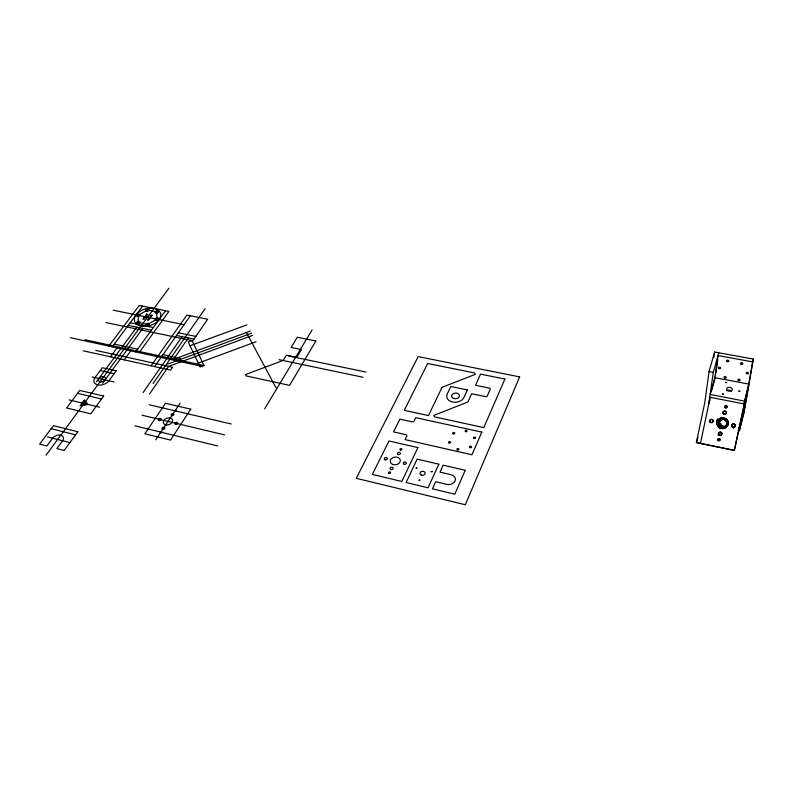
<?xml version="1.0" encoding="UTF-8"?>
<svg xmlns="http://www.w3.org/2000/svg" width="793" height="793" viewBox="0 0 793 793"><rect width="100%" height="100%" fill="white"/><g stroke="black" fill="none" stroke-linecap="round" stroke-linejoin="round"><path stroke-width="1.19" d="M155.824 312.075L155.824 312.204M719.994 421.43L721.58 418.882L725.01 418.565M146.705 310.608L146.675 309.964M139.172 315.188L138.953 315.455M137.358 315.525L137.952 315.892L137.437 315.188M738.124 430.48L739.373 430.728L744.32 411.022L753.35 359.07L714.622 352.042L709.061 371.58L704.789 402.547L696.373 442.573L734.318 450.483L744.637 402.824L734.318 450.483M713.829 357.653L714.146 355.413M714.305 354.293L714.622 352.042M718.785 352.796L713.284 372.363L708.793 403.885M714.374 380.927L718.012 355.561L752.636 361.876L753.35 359.07M715.147 378.172L715.455 376.011M715.92 372.75L717.338 362.857M717.506 361.747L717.824 359.526M739.373 430.728L744.082 411.131M709.765 397.234L744.003 403.895L748.78 384.09L714.84 377.686L710.161 394.448L744.478 401.099M752.636 361.876L743.616 413.797L742.625 413.609M710.141 397.471L700.457 443.426L734.526 450.275M709.398 402.259L709.913 399.85M744.003 403.895L748.295 386.895M733.416 428.042L733.822 426.465M733.654 428.032L734.05 426.456M716.515 422.243L716.941 420.657M717.229 419.606L717.368 419.081M716.545 423.313L717.675 419.101M696.809 441.632L697.959 437.508M711.331 391.643L714.443 380.471M720.193 420.845L720.173 420.875A2.716 1.051 85.7 0 0 719.608 421.539M720.222 420.736L720.619 419.943M157.708 311.986L157.301 312.412L157.539 311.56M727.964 424.314L727.994 424.265A2.726 0.605 -66.6 0 0 728.103 423.591M264.703 408.772L312.115 329.868M155.676 439.887L180.13 403.131M178.752 361.271L180.665 358.486L163.001 354.659M192.421 341.377L207.657 319.222L186.92 315.049L151.096 365.801M149.471 394.042L168.602 366.416L252.67 335.38M188.318 337.937L173.479 359.368L250.34 331.068M153.118 383.445L205.09 308.695M143.067 392.565L182.103 336.638M154.625 366.574L190.35 315.743M139.132 352.657L168.909 311.421L139.261 305.454L108.839 346.075M135.672 351.904L165.519 310.747M124.214 359.853L130.786 350.843M102.624 383.227L142.78 328.431M46.063 455.182L168.85 288.255M96.419 381.79L136.753 327.172M110.435 356.81L117.067 347.859M112.239 346.809L142.581 306.128M156.102 311.619L157.123 311.302M138.547 315.763L137.923 315.961M721.432 419.14L722.245 418.724A5.838 2.002 12.6 0 1 722.78 418.565L724.178 418.526A1.695 0.575 12.2 0 1 724.931 418.674L726.388 419.338A6.394 2.191 12 0 1 726.765 419.636M147.042 309.637L147.696 309.488M147.845 310.509L147.498 310.628M157.073 312.452L156.568 312.62M137.893 314.752L138.567 314.633M198.3 363.125L256.089 341.714M204.039 365.573L200.153 367.02L188.248 342.021L192.065 340.623L204.039 365.573L84.93 339.721M167.591 364.156L251.5 333.219M190.033 345.758L246.99 324.862M156.974 311.371L157.599 311.48M709.061 371.58L713.284 372.363M743.328 410.824L744.32 411.022M718.23 419.447L721.808 420.161M709.448 421.935L712.53 422.56M731.701 426.426L734.824 427.06M738.58 427.814L739.829 428.071M113.201 310.182L184.065 324.684M130.171 322.771L153.307 327.588M178.366 332.792L195.831 336.42M288.811 356.017L365.88 372.036M696.571 442.464L700.655 443.317M128.218 325.388L151.394 330.225M176.492 335.469L193.978 339.117M106.034 322.592L192.065 340.623M279.116 359.655L363.045 377.26M114.251 344.112L137.655 349.178M70.339 337.699L201.997 366.336M95.725 350.387L172.557 367.288L170.614 370.113L83.166 350.784M100.255 370.539L114.123 373.681M92.137 376.923L114.004 381.948M149.322 404.787L231.249 423.997M77.545 393.328L101.524 398.998M142.145 415.225L224.518 434.881M69.11 399.9L99.631 407.205M134.869 425.831L217.678 445.944M51.158 428.696L75.543 434.822M47.511 436.903L70.012 442.623M725.109 418.595L726.001 418.962M726.219 419.081L726.775 419.457M727.112 419.913L727.617 420.498M727.924 420.696L728.37 421.579M246.197 332.138L276.093 387.946M728.162 421.46L728.37 422.154M720.024 438.965A1.12 1.071 8.5 0 1 719.34 440.591A1.12 1.071 8.5 0 1 717.972 439.401A1.12 1.071 8.5 0 1 719.608 438.608M734.09 423.849A1.695 1.616 5.5 0 1 734.982 426.347A1.695 1.616 5.5 0 1 732.217 426.307A1.695 1.616 5.5 0 1 733.138 423.839M712.877 419.943A1.675 1.606 5.5 0 1 712.025 422.51A1.675 1.606 5.5 0 1 709.923 420.696A1.675 1.606 5.5 0 1 712.491 419.616M726.834 390.721A2.825 1.933 7.3 0 1 731.523 391.286M720.569 435.754A9.833 6.919 8.3 0 1 718.002 434.762M719.142 427.824A4.371 3.073 8.3 0 1 719.31 427.566M721.115 426.366A4.371 3.073 8.3 0 1 724.366 426.337M721.838 433.355A9.853 6.919 8.2 0 1 719.241 432.552M720.609 428.636A4.381 3.073 8.2 0 1 721.144 423.888M726.616 424.592A4.381 3.073 8.2 0 1 727.627 425.702M723.494 414.055A6.889 4.808 8 0 1 725.446 414.124M728.589 423.898A4.58 4.094 4.2 0 1 722.909 426.475A4.58 4.094 4.2 0 1 719.826 421.39M727.478 424.86A4.183 4.114 -47.7 0 1 727.161 425.197M727.28 425.306A4.183 4.024 14.3 0 1 720.272 423.809M720.193 423.839A4.243 4.094 -26.5 0 1 720.044 423.452M720.718 419.983A18.12 6.869 24.1 0 1 721.015 418.942M726.636 420.667A18.298 6.631 9.2 0 1 727.35 421.44M431.134 471.647L432.165 471.627L431.134 471.647M419.874 480.142L418.843 480.191L419.874 480.171M416.127 468.128L417.148 468.128L416.137 468.068M175.957 410.655C174.46 413.312 173.459 408.801 175.957 410.655M738.898 391.098L740.018 391.276L738.907 391.028M161.782 431.977C160.186 434.802 159.254 430.064 161.782 431.977M726.656 382.573L725.536 382.464L726.656 382.573M157.807 318.994C156.013 321.403 155.676 317.378 157.807 318.994A0.991 0.634 -16.6 0 1 156.578 319.797A0.991 0.634 -16.6 0 1 156.35 318.717A0.991 0.634 -16.6 0 1 157.906 318.885M723.533 394.18L722.403 394.071L723.533 394.18M148.519 324.297C146.705 326.716 146.408 322.682 148.519 324.297M139.112 322.354C137.397 324.803 137.04 320.689 139.112 322.394M519.643 376.893L465.313 504.744L356.275 478.308L418.149 356.622L519.643 376.893M465.204 470.289L454.795 494.198L432.453 488.835L435.664 481.728L446.756 484.364A6.542 5.036 -4.7 0 0 455.073 480.994A6.542 5.036 -4.7 0 0 451.039 474.7L440.016 472.113L443.148 465.174L465.204 470.289M481.817 432.126L471.954 454.776L405.015 439.6L406.73 436.071A1.507 1.12 -7.3 0 0 405.857 434.673L393.516 431.898L399.88 419.13L412.132 421.836A1.487 1.1 -6.9 0 0 414.045 421.083L415.72 417.653L481.817 432.126M504.913 379.054L483.78 427.605L434.782 416.949L433.781 415.443L467.325 402.21A1.487 1.071 -4.1 0 0 468.068 401.555L471.627 393.744L485.435 396.619A1.487 1.071 -3.1 0 0 487.308 395.876L490.183 389.383A1.477 1.061 -3.1 0 0 489.222 388.084L475.483 385.259L480.548 374.147L504.913 379.054M438.836 464.173L428.081 487.784L406.095 482.511L417.138 459.137L438.836 464.173M467.394 389.938L463.875 397.62A8.842 6.374 -4.7 0 1 452.644 402.051A8.842 6.374 -4.7 0 1 447.183 394.121L450.781 386.508L467.394 389.938M417.921 447.599L401.793 481.48L372.323 474.402L388.976 440.997L417.921 447.599M441.86 387.737L428.517 415.591L404.271 410.318L427.625 363.491L474.373 372.898L475.394 374.316L442.603 387.113A1.457 1.051 -5.3 0 0 441.86 387.737M315.872 341L289.564 385.368L246.187 375.941L245.483 374.574L283.19 360.418L286.352 355.234L296.751 357.395L301.439 349.584L291.081 347.463L297.296 337.263L315.872 341M190.766 409.158L170.525 440.065L144.881 433.791L165.509 403.28L190.766 409.158M77.783 431.739L64.203 450.464L56.878 448.57L62.607 440.739A6.156 4.134 -22.7 0 0 60.793 435.179A6.156 4.134 -22.7 0 0 52.655 438.212L46.896 446.003L39.65 444.13L53.438 425.653L77.783 431.739M103.655 396.064L90.769 413.837L66.612 407.979L79.706 390.434L103.655 396.064M116.184 370.866L108.948 380.779A8.396 5.511 -19.6 0 1 97.777 384.902A8.396 5.511 -19.6 0 1 95.021 377.587L102.327 367.734L116.184 370.866M149.778 318.578L148.509 320.313L147.379 320.085L148.658 318.35L149.778 318.578M152.206 315.267L150.938 316.992L149.818 316.764L151.076 315.039L152.206 315.267M144.157 317.428L142.879 319.153L144.009 319.391L145.278 317.656L144.157 317.428M146.596 314.127L145.327 315.842L146.447 316.08L147.716 314.355L146.596 314.127M84.227 400.148L80.004 405.877L88.053 404.43L84.227 400.148M156.945 319.133L147.657 324.446L138.25 322.493L138.21 315.297L147.448 310.073L156.786 311.956L156.945 319.133M137.932 323.088L137.883 323.088A1.001 0.634 -17.2 0 1 137.665 322.077A1.001 0.634 -17.2 0 1 139.221 322.245A1.001 0.634 -17.2 0 1 137.873 323.167M725.367 407.612A1.13 1.071 2.4 0 0 727.161 406.868A1.13 1.071 2.4 0 0 725.585 405.768A1.13 1.071 2.4 0 0 725.367 407.612M719.241 427.467A5.62 5.363 5.5 0 0 728.152 423.799A5.62 5.363 5.5 0 0 720.312 418.238A5.62 5.363 5.5 0 0 719.241 427.467M723.791 413.956A1.685 1.606 3.5 0 0 726.457 412.846A1.685 1.606 3.5 0 0 724.108 411.18A1.685 1.606 3.5 0 0 723.791 413.956M719.221 434.851A1.685 1.606 7.4 0 0 721.987 433.989A1.685 1.606 7.4 0 0 719.796 432.126A1.685 1.606 7.4 0 0 719.221 434.851M718.091 440.521A1.13 1.071 8.6 0 0 719.945 439.946A1.13 1.071 8.6 0 0 718.478 438.698A1.13 1.071 8.6 0 0 718.091 440.521M725.139 407.681A1.13 1.08 2.4 0 0 726.933 406.938A1.13 1.08 2.4 0 0 725.357 405.828A1.13 1.08 2.4 0 0 725.139 407.681M718.993 427.596A5.64 5.382 5.5 0 0 727.924 423.918A5.64 5.382 5.5 0 0 720.064 418.337A5.64 5.382 5.5 0 0 718.993 427.596M732.395 426.812A1.705 1.616 5.5 0 0 735.091 425.712A1.705 1.616 5.5 0 0 732.712 424.027A1.705 1.616 5.5 0 0 732.395 426.812M723.553 414.045A1.695 1.616 3.5 0 0 726.239 412.935A1.695 1.616 3.5 0 0 723.87 411.27A1.695 1.616 3.5 0 0 723.553 414.045M710.32 422.362A1.685 1.606 5.5 0 0 712.976 421.261A1.685 1.606 5.5 0 0 710.637 419.586A1.685 1.606 5.5 0 0 710.32 422.362M718.973 435A1.685 1.616 7.5 0 0 721.749 434.148A1.685 1.616 7.5 0 0 719.548 432.274A1.685 1.616 7.5 0 0 718.973 435M727.687 390.632A2.835 1.933 7.3 0 0 732.276 389.799A2.835 1.933 7.3 0 0 728.539 387.38A2.835 1.933 7.3 0 0 727.687 390.632M724.445 377.884A1.12 0.753 12.3 0 0 726.259 377.666A1.12 0.753 12.3 0 0 724.822 376.625A1.12 0.753 12.3 0 0 724.445 377.884M718.765 368.438A1.12 0.763 12.4 0 0 720.589 368.21A1.12 0.763 12.4 0 0 719.132 367.159A1.12 0.763 12.4 0 0 718.765 368.438M726.943 361.449A1.14 0.783 11.9 0 0 728.787 361.211A1.14 0.783 11.9 0 0 727.32 360.151A1.14 0.783 11.9 0 0 726.943 361.449M740.959 364.017A1.15 0.783 11.3 0 0 742.823 363.789A1.15 0.783 11.3 0 0 741.356 362.718A1.15 0.783 11.3 0 0 740.959 364.017M746.6 373.612A1.14 0.773 11.2 0 0 748.453 373.384A1.14 0.773 11.2 0 0 746.996 372.333A1.14 0.773 11.2 0 0 746.6 373.612M738.263 380.481A1.13 0.763 11.7 0 0 740.097 380.263A1.13 0.763 11.7 0 0 738.65 379.223A1.13 0.763 11.7 0 0 738.263 380.481M421.44 475.146A2.587 1.982 -6.3 0 0 425.117 473.024A2.587 1.982 -6.3 0 0 421.083 471.726A2.587 1.982 -6.3 0 0 421.44 475.146M172.071 415.651A1.447 1.001 -18.2 0 0 173.875 414.154A1.447 1.001 -18.2 0 0 171.546 413.996A1.447 1.001 -18.2 0 0 172.071 415.651M175.848 424.433A1.457 1.021 -18.3 0 0 177.662 422.927A1.457 1.021 -18.3 0 0 175.322 422.758A1.457 1.021 -18.3 0 0 175.848 424.433M162.981 429.32A1.467 1.021 -18.9 0 0 164.805 427.794A1.467 1.021 -18.9 0 0 162.466 427.625A1.467 1.021 -18.9 0 0 162.981 429.32M159.284 420.478A1.447 1.001 -18.8 0 0 161.108 418.972A1.447 1.001 -18.8 0 0 158.778 418.813A1.447 1.001 -18.8 0 0 159.284 420.478M166.55 424.939A4.847 3.37 -18.6 0 0 172.587 419.903A4.847 3.37 -18.6 0 0 164.795 419.358A4.847 3.37 -18.6 0 0 166.55 424.939M83.434 405.193A2.389 1.586 -20.8 0 0 86.328 402.656A2.389 1.586 -20.8 0 0 82.512 402.616A2.389 1.586 -20.8 0 0 83.434 405.193M100.731 381.81A3.737 2.448 -19.6 0 0 105.519 378.063A3.737 2.448 -19.6 0 0 99.65 377.696A3.737 2.448 -19.6 0 0 100.731 381.81M142.552 326.349A13.57 8.644 -16.8 0 0 160.662 313.8A13.57 8.644 -16.8 0 0 139.429 311.689A13.57 8.644 -16.8 0 0 142.552 326.349M137.585 323.683A1.774 1.13 -17.2 0 0 139.964 322.047A1.774 1.13 -17.2 0 0 137.209 321.76A1.774 1.13 -17.2 0 0 137.585 323.683M146.983 325.636A1.774 1.14 -17 0 0 149.371 324A1.774 1.14 -17 0 0 146.596 323.703A1.774 1.14 -17 0 0 146.983 325.636M156.29 320.322A1.774 1.13 -16.6 0 0 158.659 318.687A1.774 1.13 -16.6 0 0 155.894 318.399A1.774 1.13 -16.6 0 0 156.29 320.322M156.132 313.126A1.755 1.12 -16.4 0 0 158.481 311.52A1.755 1.12 -16.4 0 0 155.735 311.233A1.755 1.12 -16.4 0 0 156.132 313.126M146.784 311.233A1.755 1.11 -16.7 0 0 149.143 309.627A1.755 1.11 -16.7 0 0 146.408 309.349A1.755 1.11 -16.7 0 0 146.784 311.233M137.546 316.476A1.764 1.12 -17.1 0 0 139.915 314.861A1.764 1.12 -17.1 0 0 137.179 314.573A1.764 1.12 -17.1 0 0 137.546 316.476M147.28 325.12A1.001 0.644 -17 0 0 148.618 324.188A1.001 0.644 -17 0 0 147.062 324.03A1.001 0.644 -17 0 0 147.28 325.12M400.485 450.037A1.011 0.763 -7.6 0 0 401.932 449.215A1.011 0.763 -7.6 0 0 400.366 448.719A1.011 0.763 -7.6 0 0 400.485 450.037M389.085 473.421A1.031 0.783 -8.4 0 0 390.572 472.569A1.031 0.783 -8.4 0 0 388.976 472.053A1.031 0.783 -8.4 0 0 389.085 473.421M393.031 464.539A5.105 3.876 -8 0 0 400.356 460.366A5.105 3.876 -8 0 0 392.466 457.848A5.105 3.876 -8 0 0 393.031 464.539M385.13 459.771A1.527 1.15 -8.6 0 0 387.331 458.523A1.527 1.15 -8.6 0 0 384.982 457.769A1.527 1.15 -8.6 0 0 385.13 459.771M390.939 469.515A1.536 1.17 -8.3 0 0 393.15 468.257A1.536 1.17 -8.3 0 0 390.78 467.483A1.536 1.17 -8.3 0 0 390.939 469.515M404.133 464.222A1.536 1.17 -7.4 0 0 406.333 462.973A1.536 1.17 -7.4 0 0 403.954 462.21A1.536 1.17 -7.4 0 0 404.133 464.222M398.235 454.548A1.527 1.15 -7.8 0 0 400.425 453.309A1.527 1.15 -7.8 0 0 398.066 452.555A1.527 1.15 -7.8 0 0 398.235 454.548M453.646 398.443A3.925 2.835 -4.7 0 0 459.425 395.638A3.925 2.835 -4.7 0 0 453.447 393.536A3.925 2.835 -4.7 0 0 453.646 398.443M453.239 433.87A1.011 0.753 -4.6 0 0 454.736 433.137A1.011 0.753 -4.6 0 0 453.2 432.572A1.011 0.753 -4.6 0 0 453.239 433.87M465.63 431.64A1.011 0.753 -3.9 0 0 467.117 430.906A1.011 0.753 -3.9 0 0 465.58 430.341A1.011 0.753 -3.9 0 0 465.63 431.64M474.045 438.479A1.021 0.763 -3.4 0 0 475.532 437.736A1.021 0.763 -3.4 0 0 473.976 437.161A1.021 0.763 -3.4 0 0 474.045 438.479M470.011 447.678A1.021 0.773 -3.5 0 0 471.508 446.925A1.021 0.773 -3.5 0 0 469.942 446.34A1.021 0.773 -3.5 0 0 470.011 447.678M457.452 449.938A1.021 0.773 -4.3 0 0 458.959 449.195A1.021 0.773 -4.3 0 0 457.402 448.61A1.021 0.773 -4.3 0 0 457.452 449.938M449.096 442.98A1.021 0.763 -4.8 0 0 450.602 442.236A1.021 0.763 -4.8 0 0 449.056 441.661A1.021 0.763 -4.8 0 0 449.096 442.98M719.657 426.733A4.51 4.302 5.5 0 0 726.804 423.799A4.51 4.302 5.5 0 0 720.51 419.328A4.51 4.302 5.5 0 0 719.657 426.733M719.737 426.624A4.371 4.173 5.5 0 0 726.666 423.779A4.371 4.173 5.5 0 0 720.569 419.457A4.371 4.173 5.5 0 0 719.737 426.624"/></g></svg>
